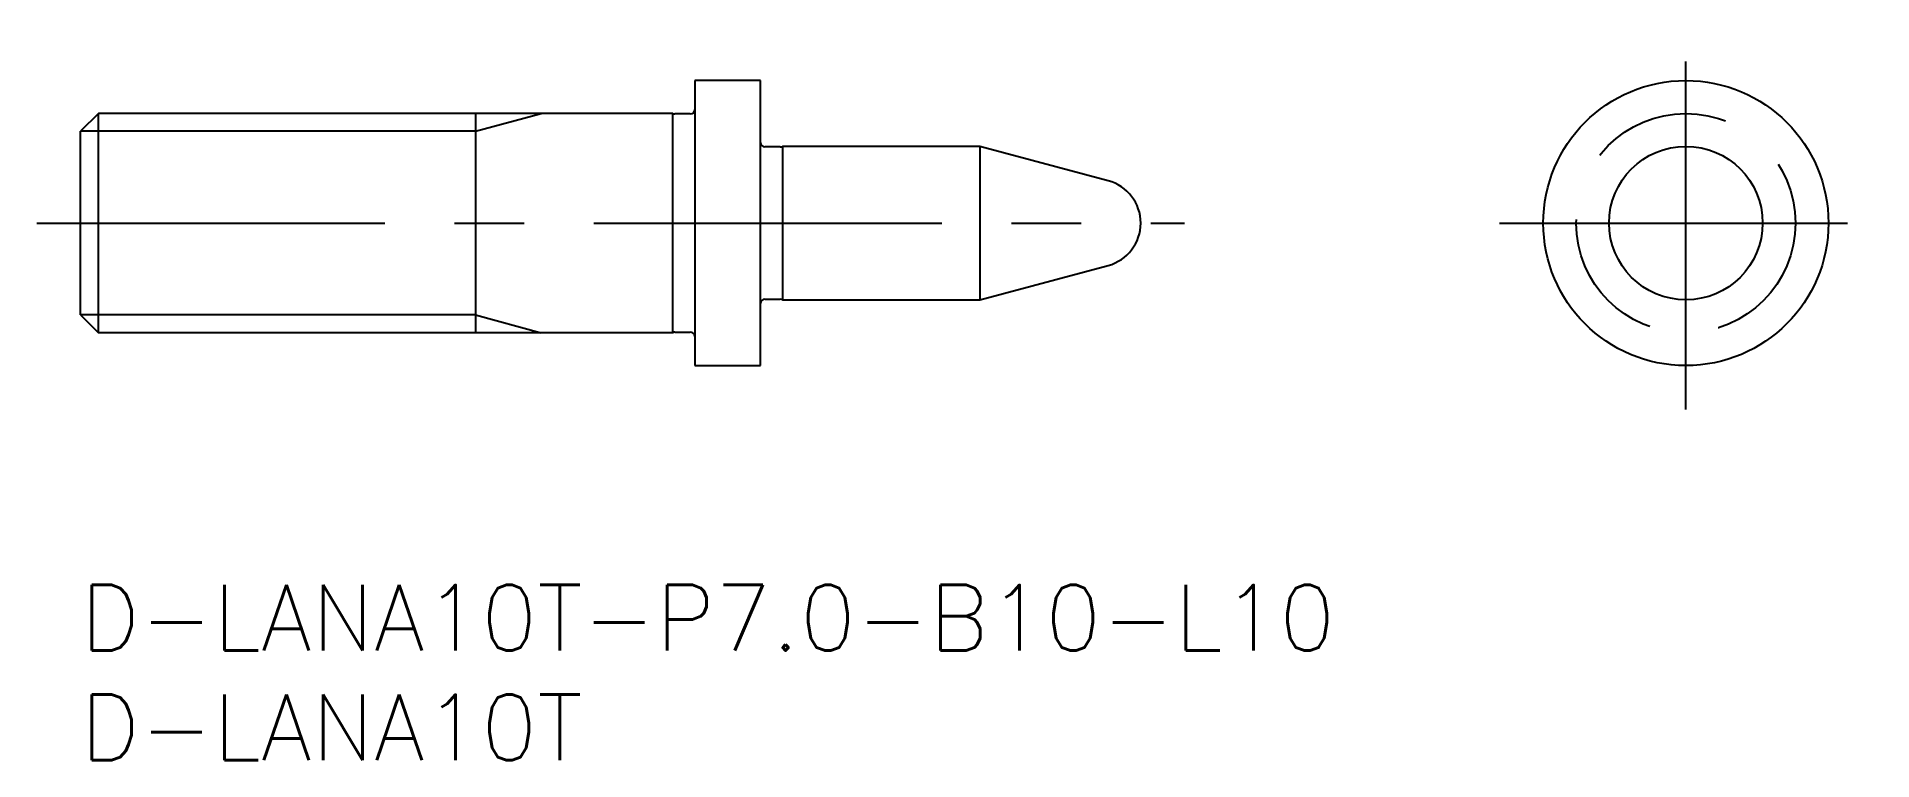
# Model space of a CAD drawing. Extents: x -2 to 81.7, y -8 to 25.
import ezdxf

# ---------------------------------------------------------------- set-up
doc = ezdxf.new("R2010")
doc.units = 0
doc.header["$LTSCALE"] = 0.5
doc.linetypes.add('CENTER', pattern=[50.8, 31.75, -6.35, 6.35, -6.35])
doc.linetypes.add('DASHED', pattern=[19.05, 12.7, -6.35])
for name, color, linetype in [('MSM_CENTER', 1, 'CENTER'), ('MSM_CONTINUOUS', 7, 'CONTINUOUS'), ('MSM_DASHED', 4, 'DASHED'), ('MSM_NARROW', 5, 'CONTINUOUS'), ('MSM_PART_NUMBER', 7, 'CONTINUOUS')]:
    doc.layers.add(name, color=color, linetype=linetype)
doc.styles.get("Standard").update_dxf_attribs({"font": 'txt.shx', "height": 0.5, "bigfont": 'bigfont.shx'})

# ---------------------------------------------------------------- blocks, each defined once
blk = doc.blocks.new('*U18')
at = {"layer": 'MSM_PART_NUMBER'}
blk.add_text('D-LANA10T-P7.0-B10-L10', height=3, dxfattribs=at).set_placement((0, -3))
blk = doc.blocks.new('*U19')
at = {"layer": 'MSM_PART_NUMBER'}
blk.add_text('D-LANA10T', height=3, dxfattribs=at).set_placement((0, -8))

msp = doc.modelspace()

# ---------------------------------------------------------------- linework, layer by layer
at = {"layer": 'MSM_CENTER'}
for p, q in [((73.191, 8), (73.191, 25)), ((-2, 16.5), (50.335, 16.5)), ((64.691, 16.5), (81.691, 16.5))]:
    msp.add_line(p, q, dxfattribs=at)
at = {"layer": 'MSM_CONTINUOUS'}
for p, q in [((31, 23), (28, 23)), ((28, 23), (28, 10)), ((31, 10), (31, 23)), ((0.812, 21.5), (0, 20.688)), ((27, 21.5), (0.812, 21.5)), ((0.812, 11.5), (0.812, 21.5)), ((18, 21.5), (18, 11.5)), ((27, 11.5), (27, 21.5)), ((27.8, 21.475), (27.097, 21.475)), ((0, 12.312), (0, 20.688)), ((31.903, 19.975), (31.2, 19.975)), ((41, 20), (32, 20)), ((32, 20), (32, 13)), ((46.852, 18.432), (41, 20)), ((41, 20), (41, 13)), ((41, 13), (46.852, 14.568)), ((31.2, 13.025), (31.903, 13.025)), ((32, 13), (41, 13)), ((0, 12.312), (0.812, 11.5)), ((27, 11.5), (0.812, 11.5)), ((27.097, 11.525), (27.8, 11.525)), ((28, 10), (31, 10))]:
    msp.add_line(p, q, dxfattribs=at)
for radius in [6.5, 3.5]:
    msp.add_circle((73.191, 16.5), radius, dxfattribs=at)
for centre, radius, start, end in [((27.097, 21.675), 0.2, 241.04498, 270), ((27.8, 21.675), 0.2, 270, 0), ((31.2, 20.175), 0.2, 180, 270), ((31.903, 20.175), 0.2, 270, 298.95502), ((46.335, 16.5), 2, 285, 75), ((31.2, 12.825), 0.2, 90, 180), ((31.903, 12.825), 0.2, 61.04498, 90), ((27.097, 11.325), 0.2, 90, 118.95502), ((27.8, 11.325), 0.2, 0, 90)]:
    msp.add_arc(centre, radius, start, end, dxfattribs=at)
at = {"layer": 'MSM_DASHED'}
msp.add_circle((73.191, 16.5), 5, dxfattribs=at)
at = {"layer": 'MSM_NARROW'}
for p, q in [((18, 20.688), (21, 21.5)), ((18, 20.688), (0, 20.688)), ((18, 12.312), (0, 12.312)), ((18, 12.312), (21, 11.5))]:
    msp.add_line(p, q, dxfattribs=at)

# ---------------------------------------------------------------- block references
at = {"layer": 'MSM_CONTINUOUS'}
for name in ['*U18', '*U19']:
    msp.add_blockref(name, (0, 0), dxfattribs=at)

doc.saveas('drawing.dxf')
